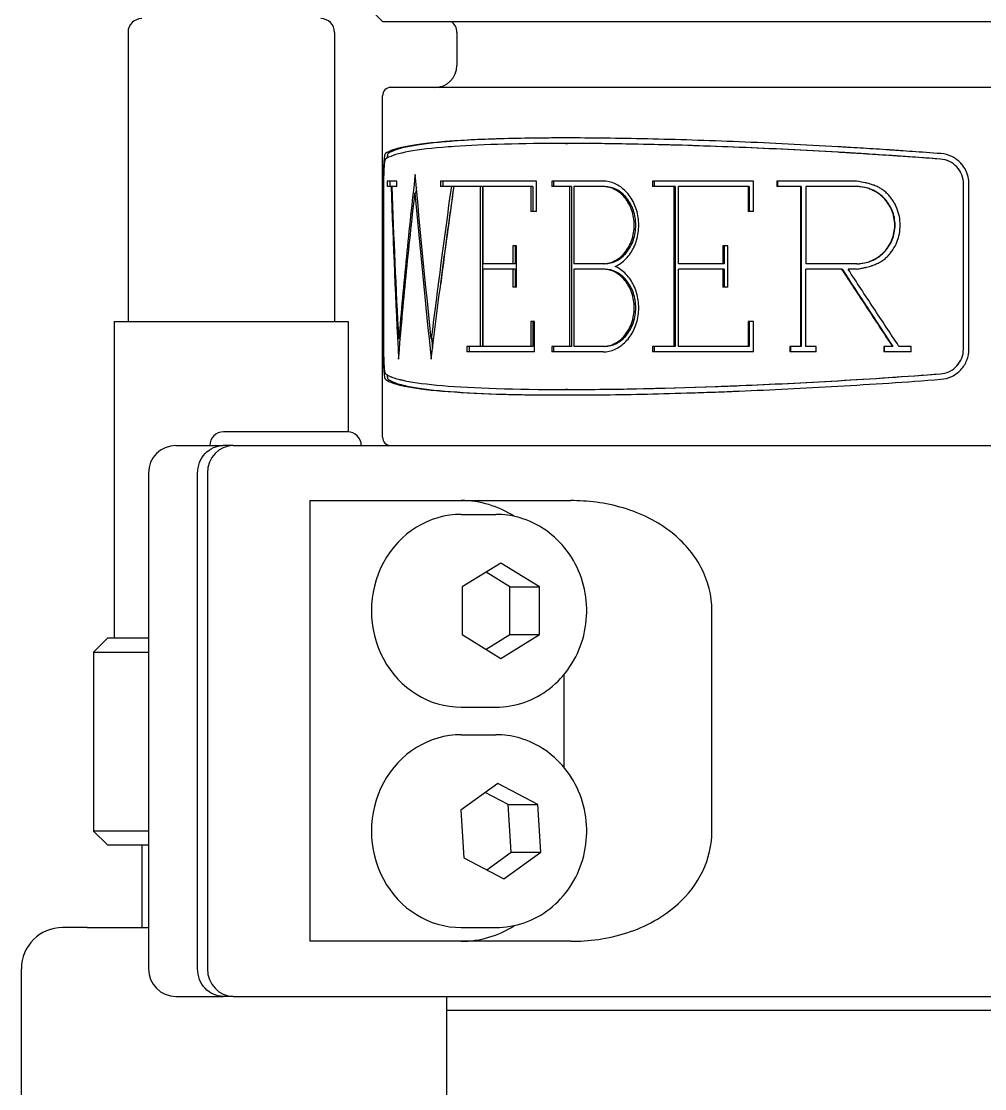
# Model space of a CAD drawing. Header units: millimetres. Extents: x 0 to 7722, y 0 to 5460.
# Drawn here: x 1675.29 to 1710.28, y 2077.95 to 2116.7 of the extents above; entities that cross this region are included whole.
import ezdxf

# ---------------------------------------------------------------- set-up
doc = ezdxf.new("R2010")
doc.units = ezdxf.units.MM
doc.header["$LTSCALE"] = 5
doc.layers.get('0').update_dxf_attribs({"linetype": 'CONTINUOUS'})

msp = doc.modelspace()

# ---------------------------------------------------------------- linework, layer by layer
for p, q in [((1688.408, 2116.701), (1687.908, 2117.201)), ((1688.408, 2116.701), (1730.408, 2116.701)), ((1679.165, 2116.301), (1679.165, 2105.801)), ((1686.665, 2116.301), (1686.665, 2105.801)), ((1691.108, 2116.301), (1691.108, 2115.101)), ((1730.108, 2114.301), (1688.708, 2114.301)), ((1688.408, 2101.601), (1688.408, 2114.001)), ((1695.056, 2112.267), (1695.125, 2112.267)), ((1688.436, 2110.801), (1688.436, 2104.801)), ((1688.448, 2110.801), (1688.448, 2104.801)), ((1688.929, 2110.901), (1688.58, 2110.901)), ((1688.58, 2110.901), (1688.58, 2110.701)), ((1688.679, 2110.901), (1688.679, 2110.701)), ((1688.929, 2110.701), (1688.929, 2110.901)), ((1693.999, 2110.901), (1690.514, 2110.901)), ((1690.514, 2110.901), (1690.514, 2110.701)), ((1690.604, 2110.901), (1690.604, 2110.701)), ((1693.999, 2109.801), (1693.999, 2110.901)), ((1696.421, 2110.901), (1694.553, 2110.901)), ((1694.553, 2110.901), (1694.553, 2110.701)), ((1694.624, 2110.901), (1694.624, 2110.701)), ((1701.878, 2110.901), (1698.218, 2110.901)), ((1698.218, 2110.901), (1698.218, 2110.701)), ((1698.272, 2110.901), (1698.272, 2110.701)), ((1701.878, 2109.801), (1701.878, 2110.901)), ((1705.628, 2110.901), (1702.725, 2110.901)), ((1702.725, 2110.901), (1702.725, 2110.701)), ((1702.757, 2110.901), (1702.757, 2110.701)), ((1709.507, 2104.801), (1709.507, 2110.801)), ((1709.705, 2104.801), (1709.705, 2110.801)), ((1709.707, 2104.801), (1709.707, 2110.801)), ((1688.717, 2110.701), (1688.58, 2110.701)), ((1688.753, 2110.701), (1688.717, 2110.701)), ((1688.929, 2110.701), (1688.753, 2110.701)), ((1689.657, 2110.461), (1689.588, 2110.461)), ((1690.908, 2110.701), (1690.514, 2110.701)), ((1690.996, 2110.701), (1690.908, 2110.701)), ((1691.956, 2110.701), (1691.008, 2110.701)), ((1692.039, 2110.701), (1691.956, 2110.701)), ((1691.956, 2110.701), (1691.956, 2104.901)), ((1692.039, 2110.701), (1692.039, 2104.901)), ((1692.068, 2107.901), (1692.068, 2110.701)), ((1693.797, 2110.701), (1692.068, 2110.701)), ((1693.871, 2110.701), (1693.797, 2110.701)), ((1693.797, 2110.701), (1693.797, 2109.801)), ((1693.871, 2110.701), (1693.871, 2109.801)), ((1695.203, 2110.701), (1694.553, 2110.701)), ((1695.271, 2110.701), (1695.203, 2110.701)), ((1695.203, 2110.701), (1695.203, 2104.901)), ((1695.271, 2110.701), (1695.271, 2104.901)), ((1695.351, 2110.701), (1695.351, 2107.901)), ((1696.421, 2110.701), (1695.351, 2110.701)), ((1696.483, 2110.701), (1696.421, 2110.701)), ((1698.99, 2110.701), (1698.218, 2110.701)), ((1699.04, 2110.701), (1698.99, 2110.701)), ((1698.99, 2110.701), (1698.99, 2104.901)), ((1699.04, 2110.701), (1699.04, 2104.901)), ((1699.164, 2107.901), (1699.164, 2110.701)), ((1701.692, 2110.701), (1699.164, 2110.701)), ((1701.729, 2110.701), (1701.692, 2110.701)), ((1701.692, 2110.701), (1701.692, 2109.801)), ((1701.729, 2110.701), (1701.729, 2109.801)), ((1703.584, 2110.701), (1702.725, 2110.701)), ((1703.612, 2110.701), (1703.584, 2110.701)), ((1703.584, 2110.701), (1703.584, 2104.901)), ((1703.612, 2110.701), (1703.612, 2104.901)), ((1703.777, 2110.701), (1703.777, 2107.901)), ((1705.628, 2110.701), (1703.777, 2110.701)), ((1705.646, 2110.701), (1705.628, 2110.701)), ((1693.999, 2109.801), (1693.797, 2109.801)), ((1701.878, 2109.801), (1701.692, 2109.801)), ((1693.273, 2108.551), (1693.146, 2108.551)), ((1693.146, 2108.551), (1693.146, 2107.901)), ((1693.223, 2108.551), (1693.223, 2107.901)), ((1693.273, 2107.051), (1693.273, 2108.551)), ((1700.954, 2108.551), (1700.771, 2108.551)), ((1700.771, 2108.551), (1700.771, 2107.901)), ((1700.812, 2108.551), (1700.812, 2107.901)), ((1700.954, 2107.051), (1700.954, 2108.551)), ((1693.146, 2107.901), (1692.068, 2107.901)), ((1692.068, 2104.901), (1692.068, 2107.701)), ((1693.146, 2107.701), (1692.068, 2107.701)), ((1693.223, 2107.901), (1693.146, 2107.901)), ((1693.223, 2107.701), (1693.146, 2107.701)), ((1693.146, 2107.701), (1693.146, 2107.051)), ((1693.223, 2107.701), (1693.223, 2107.051)), ((1696.421, 2107.901), (1695.351, 2107.901)), ((1695.351, 2107.701), (1695.351, 2104.901)), ((1696.421, 2107.701), (1695.351, 2107.701)), ((1696.483, 2107.901), (1696.421, 2107.901)), ((1696.483, 2107.701), (1696.421, 2107.701)), ((1700.771, 2107.901), (1699.164, 2107.901)), ((1699.164, 2104.901), (1699.164, 2107.701)), ((1700.771, 2107.701), (1699.164, 2107.701)), ((1700.812, 2107.901), (1700.771, 2107.901)), ((1700.812, 2107.701), (1700.771, 2107.701)), ((1700.771, 2107.701), (1700.771, 2107.051)), ((1700.812, 2107.701), (1700.812, 2107.051)), ((1705.628, 2107.901), (1703.777, 2107.901)), ((1703.777, 2104.901), (1703.777, 2107.701)), ((1705.084, 2107.701), (1703.777, 2107.701)), ((1705.105, 2107.701), (1705.084, 2107.701)), ((1705.628, 2107.701), (1705.32, 2107.701)), ((1705.646, 2107.901), (1705.628, 2107.901)), ((1693.273, 2107.051), (1693.146, 2107.051)), ((1700.954, 2107.051), (1700.771, 2107.051)), ((1678.665, 2105.801), (1687.165, 2105.801)), ((1678.665, 2105.801), (1678.665, 2094.301)), ((1687.165, 2105.801), (1687.165, 2101.8)), ((1693.931, 2105.801), (1693.797, 2105.801)), ((1693.797, 2105.801), (1693.797, 2104.901)), ((1693.871, 2105.801), (1693.871, 2104.901)), ((1693.931, 2104.701), (1693.931, 2105.801)), ((1701.878, 2105.801), (1701.692, 2105.801)), ((1701.692, 2105.801), (1701.692, 2104.901)), ((1701.729, 2105.801), (1701.729, 2104.901)), ((1701.878, 2104.701), (1701.878, 2105.801)), ((1689.054, 2105.168), (1689.003, 2105.168)), ((1690.266, 2105.168), (1690.181, 2105.168)), ((1691.956, 2104.901), (1691.472, 2104.901)), ((1691.472, 2104.901), (1691.472, 2104.701)), ((1691.557, 2104.901), (1691.557, 2104.701)), ((1692.039, 2104.901), (1691.956, 2104.901)), ((1693.797, 2104.901), (1692.068, 2104.901)), ((1693.871, 2104.901), (1693.797, 2104.901)), ((1694.553, 2104.901), (1694.553, 2104.701)), ((1695.203, 2104.901), (1694.553, 2104.901)), ((1694.624, 2104.901), (1694.624, 2104.701)), ((1695.271, 2104.901), (1695.203, 2104.901)), ((1696.421, 2104.901), (1695.351, 2104.901)), ((1696.483, 2104.901), (1696.421, 2104.901)), ((1698.218, 2104.901), (1698.218, 2104.701)), ((1698.99, 2104.901), (1698.218, 2104.901)), ((1698.272, 2104.901), (1698.272, 2104.701)), ((1699.04, 2104.901), (1698.99, 2104.901)), ((1701.692, 2104.901), (1699.164, 2104.901)), ((1701.729, 2104.901), (1701.692, 2104.901)), ((1703.584, 2104.901), (1703.201, 2104.901)), ((1703.201, 2104.901), (1703.201, 2104.701)), ((1703.231, 2104.901), (1703.231, 2104.701)), ((1703.612, 2104.901), (1703.584, 2104.901)), ((1704.163, 2104.901), (1703.777, 2104.901)), ((1704.163, 2104.701), (1704.163, 2104.901)), ((1706.926, 2104.901), (1706.615, 2104.901)), ((1706.615, 2104.901), (1706.615, 2104.701)), ((1706.628, 2104.901), (1706.628, 2104.701)), ((1706.938, 2104.901), (1706.926, 2104.901)), ((1707.609, 2104.901), (1707.165, 2104.901)), ((1707.609, 2104.701), (1707.609, 2104.901)), ((1693.931, 2104.701), (1691.472, 2104.701)), ((1696.421, 2104.701), (1694.553, 2104.701)), ((1701.878, 2104.701), (1698.218, 2104.701)), ((1704.163, 2104.701), (1703.201, 2104.701)), ((1707.609, 2104.701), (1706.615, 2104.701)), ((1695.125, 2103.335), (1695.056, 2103.335)), ((1687.139, 2101.801), (1682.639, 2101.801)), ((1680.908, 2101.301), (1682.627, 2101.301)), ((1682.985, 2101.301), (1682.627, 2101.301)), ((1682.985, 2101.301), (1737.908, 2101.301)), ((1679.908, 2100.301), (1679.908, 2082.301)), ((1681.693, 2082.301), (1681.693, 2100.301)), ((1682.052, 2100.301), (1682.052, 2082.301)), ((1685.768, 2099.301), (1695.242, 2099.301)), ((1685.768, 2099.301), (1685.768, 2083.3)), ((1691.271, 2098.801), (1692.525, 2098.801)), ((1692.705, 2097.033), (1691.304, 2096.167)), ((1694.105, 2096.167), (1692.705, 2097.033)), ((1693.03, 2096.167), (1692.167, 2096.7)), ((1691.304, 2096.167), (1691.304, 2094.435)), ((1693.03, 2096.167), (1694.105, 2096.167)), ((1693.03, 2094.435), (1693.03, 2096.167)), ((1694.105, 2094.435), (1694.105, 2096.167)), ((1700.374, 2087.301), (1700.374, 2095.301)), ((1678.415, 2094.301), (1677.915, 2093.801)), ((1679.908, 2094.301), (1678.415, 2094.301)), ((1691.304, 2094.435), (1692.705, 2093.569)), ((1692.167, 2093.901), (1693.03, 2094.435)), ((1692.705, 2093.569), (1694.105, 2094.435)), ((1693.03, 2094.435), (1694.105, 2094.435)), ((1677.915, 2093.801), (1679.908, 2093.801)), ((1677.915, 2093.801), (1677.915, 2087.301)), ((1695.006, 2089.611), (1695.006, 2092.991)), ((1691.271, 2091.801), (1692.525, 2091.801)), ((1691.271, 2090.801), (1692.525, 2090.801)), ((1692.591, 2089.029), (1691.251, 2088.06)), ((1694.045, 2088.27), (1692.591, 2089.029)), ((1692.97, 2088.27), (1692.14, 2088.703)), ((1692.97, 2088.27), (1694.045, 2088.27)), ((1693.083, 2086.542), (1692.97, 2088.27)), ((1694.158, 2086.542), (1694.045, 2088.27)), ((1691.251, 2088.06), (1691.364, 2086.332)), ((1679.908, 2087.301), (1677.915, 2087.301)), ((1678.415, 2086.801), (1677.915, 2087.301)), ((1678.415, 2086.801), (1679.908, 2086.801)), ((1679.665, 2086.801), (1679.665, 2083.801)), ((1691.364, 2086.332), (1692.818, 2085.573)), ((1692.194, 2085.899), (1693.083, 2086.542)), ((1692.818, 2085.573), (1694.158, 2086.542)), ((1693.083, 2086.542), (1694.158, 2086.542)), ((1677.681, 2083.801), (1676.791, 2083.801)), ((1677.681, 2083.801), (1679.908, 2083.801)), ((1691.271, 2083.801), (1692.525, 2083.801)), ((1695.242, 2083.3), (1685.768, 2083.3)), ((1675.291, 2070.301), (1675.291, 2082.301)), ((1680.908, 2081.301), (1682.627, 2081.301)), ((1682.985, 2081.301), (1682.627, 2081.301)), ((1682.985, 2081.301), (1737.908, 2081.301)), ((1690.747, 2024.801), (1690.747, 2081.301)), ((1690.747, 2080.801), (1728.408, 2080.801))]:
    msp.add_line(p, q)
for centre, radius, start, end in [((1679.665, 2116.301), 0.5, 90, 180), ((1686.165, 2116.301), 0.5, 0, 90), ((1690.608, 2116.301), 0.5, 0, 53.1301), ((1690.308, 2115.101), 0.8, 270, 0), ((1688.708, 2114.001), 0.3, 90, 180), ((1682.639, 2101.301), 0.5, 90, 180), ((1687.139, 2101.301), 0.5, 0, 90), ((1688.708, 2101.601), 0.3, 180, 270), ((1680.908, 2100.301), 1, 90, 180), ((1676.791, 2082.301), 1.5, 90, 180), ((1680.908, 2082.301), 1, 180, 270)]:
    msp.add_arc(centre, radius, start, end)
for centre, major_axis, ratio, start_param, end_param in [((1682.985, 2100.301), (0, -1), 0.933692, 3.141529, 4.712315), ((1691.271, 2095.301), (0, 4), 0.933554, 5.740884, 6.283185), ((1691.271, 2095.301), (0, 3.5), 0.933554, 0, 3.141593), ((1691.271, 2087.301), (0, 3.5), 0.933554, 0, 3.141593), ((1691.271, 2087.301), (0, -4.001), 0.933554, 0, 0.542301), ((1682.985, 2082.301), (0, -1), 0.933692, 4.712463, 6.283249)]:
    msp.add_ellipse(centre, major_axis=major_axis, ratio=ratio, start_param=start_param, end_param=end_param)
for points, knots in [([(1708.675, 2111.698), (1708.113, 2111.74), (1707.621, 2111.775), (1707.199, 2111.804), (1707.129, 2111.809), (1707.06, 2111.814), (1706.994, 2111.819), (1706.961, 2111.821), (1706.928, 2111.823), (1706.896, 2111.825), (1706.88, 2111.826), (1706.864, 2111.827), (1706.848, 2111.828), (1706.84, 2111.829), (1706.832, 2111.829), (1706.824, 2111.83), (1706.816, 2111.83), (1706.811, 2111.831), (1706.801, 2111.831), (1706.485, 2111.852), (1706.173, 2111.873), (1705.863, 2111.892), (1705.709, 2111.901), (1705.555, 2111.911), (1705.402, 2111.92), (1705.326, 2111.925), (1705.25, 2111.929), (1705.174, 2111.934), (1705.098, 2111.938), (1705.023, 2111.943), (1704.947, 2111.947), (1703.72, 2112.018), (1702.518, 2112.077), (1701.358, 2112.125), (1699.037, 2112.22), (1696.891, 2112.267), (1695.056, 2112.267), (1693.45, 2112.267), (1692.084, 2112.231), (1691.021, 2112.158), (1690.87, 2112.148), (1690.723, 2112.136), (1690.585, 2112.125), (1689.479, 2112.031), (1688.769, 2111.888), (1688.515, 2111.698)], [0, 0, 0, 0, 0.046875, 0.046875, 0.046875, 0.054687, 0.054687, 0.054687, 0.058594, 0.058594, 0.058594, 0.060547, 0.060547, 0.060547, 0.061523, 0.061523, 0.061523, 0.0625, 0.0625, 0.0625, 0.09375, 0.09375, 0.09375, 0.109375, 0.109375, 0.109375, 0.117187, 0.117187, 0.117187, 0.125, 0.125, 0.125, 0.25, 0.25, 0.25, 0.5, 0.5, 0.5, 0.71875, 0.71875, 0.71875, 0.75, 0.75, 0.75, 1, 1, 1, 1]), ([(1695.091, 2112.467), (1693.391, 2112.466), (1691.963, 2112.425), (1690.884, 2112.342), (1690.811, 2112.336), (1690.74, 2112.33), (1690.671, 2112.325), (1689.572, 2112.23), (1688.865, 2112.088), (1688.613, 2111.898)], [0.5015554, 0.5015554, 0.5015554, 0.5015554, 0.734375, 0.734375, 0.734375, 0.75, 0.75, 0.75, 1, 1, 1, 1]), ([(1708.69, 2111.898), (1708.315, 2111.926), (1707.971, 2111.951), (1707.502, 2111.984), (1707.353, 2111.994), (1707.142, 2112.009), (1707.074, 2112.014), (1706.974, 2112.02), (1706.941, 2112.023), (1706.893, 2112.026), (1706.877, 2112.027), (1706.853, 2112.028), (1706.845, 2112.029), (1706.834, 2112.03), (1706.83, 2112.03), (1706.822, 2112.031), (1706.819, 2112.031), (1706.498, 2112.052), (1706.185, 2112.072), (1705.721, 2112.101), (1705.567, 2112.111), (1705.337, 2112.124), (1705.261, 2112.129), (1705.147, 2112.136), (1705.109, 2112.138), (1705.033, 2112.142), (1704.996, 2112.144), (1703.73, 2112.218), (1702.526, 2112.277), (1700.203, 2112.372), (1699.085, 2112.408), (1696.971, 2112.455), (1695.975, 2112.467), (1694.138, 2112.467), (1693.297, 2112.455), (1692.172, 2112.419), (1691.82, 2112.405), (1691.328, 2112.378), (1691.17, 2112.368), (1690.942, 2112.353), (1690.868, 2112.347), (1690.759, 2112.339), (1690.723, 2112.336), (1690.652, 2112.33), (1690.616, 2112.328), (1690.296, 2112.3), (1690.036, 2112.273), (1689.804, 2112.242)], [0, 0, 0, 0, 0.03125, 0.03125, 0.046875, 0.046875, 0.0546875, 0.0546875, 0.0585938, 0.0585938, 0.0605469, 0.0605469, 0.0615234, 0.0615234, 0.0620117, 0.0620117, 0.0625, 0.0625, 0.09375, 0.09375, 0.109375, 0.109375, 0.1171875, 0.1171875, 0.1210938, 0.1210938, 0.125, 0.125, 0.25, 0.25, 0.375, 0.375, 0.5, 0.5, 0.625, 0.625, 0.6875, 0.6875, 0.71875, 0.71875, 0.734375, 0.734375, 0.7421875, 0.7421875, 0.75, 0.75, 0.8146984, 0.8146984, 0.8146984, 0.8146984]), ([(1708.678, 2111.698), (1708.305, 2111.726), (1707.963, 2111.751), (1707.652, 2111.773), (1707.419, 2111.79), (1707.204, 2111.805), (1707.006, 2111.819), (1706.973, 2111.821), (1706.94, 2111.823), (1706.908, 2111.825), (1706.892, 2111.826), (1706.876, 2111.827), (1706.86, 2111.828), (1706.852, 2111.829), (1706.845, 2111.829), (1706.837, 2111.83), (1706.833, 2111.83), (1706.829, 2111.83), (1706.825, 2111.831), (1706.821, 2111.831), (1706.818, 2111.831), (1706.813, 2111.831), (1706.263, 2111.868), (1705.723, 2111.902), (1705.194, 2111.934), (1705.156, 2111.936), (1705.118, 2111.938), (1705.081, 2111.94), (1705.043, 2111.943), (1705.006, 2111.945), (1704.968, 2111.947), (1703.747, 2112.018), (1702.551, 2112.077), (1701.396, 2112.125), (1700.241, 2112.172), (1699.13, 2112.208), (1698.079, 2112.231), (1697.028, 2112.255), (1696.038, 2112.267), (1695.125, 2112.267), (1695.125, 2112.267), (1695.125, 2112.267), (1695.125, 2112.267)], [0, 0, 0, 0, 0.03125, 0.03125, 0.03125, 0.0546875, 0.0546875, 0.0546875, 0.0585938, 0.0585938, 0.0585938, 0.0605469, 0.0605469, 0.0605469, 0.0615234, 0.0615234, 0.0615234, 0.0620117, 0.0620117, 0.0620117, 0.0625, 0.0625, 0.0625, 0.1171875, 0.1171875, 0.1171875, 0.1210938, 0.1210938, 0.1210938, 0.125, 0.125, 0.125, 0.25, 0.25, 0.25, 0.375, 0.375, 0.375, 0.5, 0.5, 0.5, 0.5000014, 0.5000014, 0.5000014, 0.5000014]), ([(1688.514, 2111.898), (1688.5, 2111.887), (1688.488, 2111.852), (1688.478, 2111.792), (1688.468, 2111.731), (1688.46, 2111.65), (1688.454, 2111.549), (1688.447, 2111.447), (1688.443, 2111.331), (1688.44, 2111.203), (1688.438, 2111.074), (1688.436, 2110.94), (1688.436, 2110.801)], [0, 0, 0, 0, 0.25, 0.25, 0.25, 0.5, 0.5, 0.5, 0.75, 0.75, 0.75, 1, 1, 1, 1]), ([(1689.804, 2112.242), (1689.587, 2112.213), (1689.395, 2112.182), (1688.88, 2112.076), (1688.64, 2111.993), (1688.514, 2111.898)], [0.8146984, 0.8146984, 0.8146984, 0.8146984, 0.875, 0.875, 1, 1, 1, 1]), ([(1688.613, 2111.898), (1688.601, 2111.889), (1688.589, 2111.861), (1688.574, 2111.773), (1688.572, 2111.754), (1688.569, 2111.734)], [-0.14564956, -0.14564956, -0.14564956, -0.14564956, -0.11512698, -0.11512698, -0.10712679, -0.10712679, -0.10712679, -0.10712679]), ([(1709.707, 2110.801), (1709.706, 2110.941), (1709.681, 2111.073), (1709.631, 2111.203), (1709.58, 2111.332), (1709.508, 2111.447), (1709.413, 2111.549), (1709.319, 2111.65), (1709.209, 2111.732), (1709.085, 2111.792), (1708.96, 2111.852), (1708.829, 2111.887), (1708.69, 2111.898)], [0, 0, 0, 0, 0.25, 0.25, 0.25, 0.5, 0.5, 0.5, 0.75, 0.75, 0.75, 1, 1, 1, 1]), ([(1688.515, 2111.698), (1688.505, 2111.691), (1688.495, 2111.668), (1688.474, 2111.551), (1688.468, 2111.476), (1688.458, 2111.33), (1688.454, 2111.235), (1688.449, 2111.024), (1688.448, 2110.914), (1688.448, 2110.801)], [-0.1177951, -0.1177951, -0.1177951, -0.1177951, -0.0936159, -0.0936159, -0.0679515, -0.0679515, -0.0340279, -0.0340279, 0, 0, 0, 0]), ([(1709.507, 2110.801), (1709.506, 2110.897), (1709.492, 2111.008), (1709.394, 2111.259), (1709.325, 2111.35), (1709.19, 2111.496), (1709.1, 2111.562), (1708.896, 2111.661), (1708.788, 2111.689), (1708.675, 2111.698)], [-0.1178427, -0.1178427, -0.1178427, -0.1178427, -0.0937131, -0.0937131, -0.0679565, -0.0679565, -0.0340281, -0.0340281, 0, 0, 0, 0]), ([(1709.408, 2111.21), (1709.364, 2111.298), (1709.313, 2111.364), (1709.191, 2111.496), (1709.101, 2111.562), (1708.898, 2111.661), (1708.791, 2111.689), (1708.678, 2111.698)], [-0.08765756, -0.08765756, -0.08765756, -0.08765756, -0.06770812, -0.06770812, -0.03388196, -0.03388196, 0, 0, 0, 0]), ([(1709.705, 2110.801), (1709.705, 2110.919), (1709.687, 2111.055), (1709.569, 2111.359), (1709.486, 2111.47), (1709.412, 2111.551), (1709.41, 2111.552), (1709.408, 2111.554)], [-0.14532894, -0.14532894, -0.14532894, -0.14532894, -0.1149531, -0.1149531, -0.08279844, -0.08279844, -0.08206073, -0.08206073, -0.08206073, -0.08206073]), ([(1689.597, 2111.14), (1689.481, 2110.144), (1689.374, 2109.149), (1689.176, 2107.159), (1689.085, 2106.164), (1689.003, 2105.168)], [-0.6331564, -0.6331564, -0.6331564, -0.6331564, -0.3165782, -0.3165782, 0, 0, 0, 0]), ([(1696.863, 2107.801), (1697.006, 2107.867), (1697.134, 2107.959), (1697.25, 2108.081), (1697.367, 2108.202), (1697.464, 2108.345), (1697.541, 2108.507), (1697.618, 2108.67), (1697.669, 2108.844), (1697.696, 2109.029), (1697.722, 2109.214), (1697.722, 2109.399), (1697.694, 2109.584), (1697.667, 2109.768), (1697.614, 2109.942), (1697.536, 2110.104), (1697.458, 2110.266), (1697.361, 2110.408), (1697.243, 2110.528), (1697.126, 2110.648), (1696.996, 2110.741), (1696.855, 2110.805), (1696.714, 2110.869), (1696.569, 2110.901), (1696.421, 2110.901)], [0, 0, 0, 0, 0.125, 0.125, 0.125, 0.25, 0.25, 0.25, 0.375, 0.375, 0.375, 0.5, 0.5, 0.5, 0.625, 0.625, 0.625, 0.75, 0.75, 0.75, 0.875, 0.875, 0.875, 1, 1, 1, 1]), ([(1705.628, 2107.701), (1705.696, 2107.714), (1705.756, 2107.726), (1705.807, 2107.736), (1705.833, 2107.742), (1705.856, 2107.747), (1705.878, 2107.751), (1705.888, 2107.753), (1705.898, 2107.756), (1705.908, 2107.758), (1705.913, 2107.759), (1705.917, 2107.76), (1705.922, 2107.761), (1705.925, 2107.762), (1705.929, 2107.762), (1705.932, 2107.763), (1705.944, 2107.766), (1705.969, 2107.772), (1705.988, 2107.776), (1706.025, 2107.786), (1706.06, 2107.795), (1706.093, 2107.804), (1706.118, 2107.811), (1706.142, 2107.819), (1706.165, 2107.826), (1706.177, 2107.829), (1706.188, 2107.833), (1706.199, 2107.837), (1706.204, 2107.839), (1706.21, 2107.841), (1706.215, 2107.842), (1706.221, 2107.844), (1706.225, 2107.846), (1706.231, 2107.848), (1706.283, 2107.866), (1706.331, 2107.886), (1706.377, 2107.907), (1706.399, 2107.918), (1706.422, 2107.928), (1706.443, 2107.94), (1706.454, 2107.945), (1706.464, 2107.951), (1706.475, 2107.957), (1706.485, 2107.963), (1706.495, 2107.968), (1706.505, 2107.975), (1706.548, 2108.001), (1706.59, 2108.029), (1706.63, 2108.06), (1706.65, 2108.076), (1706.669, 2108.092), (1706.689, 2108.109), (1706.708, 2108.126), (1706.727, 2108.145), (1706.745, 2108.163), (1706.782, 2108.199), (1706.816, 2108.237), (1706.849, 2108.277), (1706.882, 2108.318), (1706.914, 2108.362), (1706.943, 2108.406), (1707, 2108.494), (1707.05, 2108.589), (1707.09, 2108.687), (1707.17, 2108.885), (1707.21, 2109.09), (1707.21, 2109.302), (1707.21, 2109.514), (1707.17, 2109.718), (1707.089, 2109.915), (1707.069, 2109.964), (1707.047, 2110.013), (1707.022, 2110.059), (1706.997, 2110.106), (1706.971, 2110.151), (1706.941, 2110.196), (1706.912, 2110.241), (1706.881, 2110.284), (1706.848, 2110.325), (1706.831, 2110.345), (1706.814, 2110.365), (1706.797, 2110.384), (1706.78, 2110.404), (1706.763, 2110.422), (1706.744, 2110.441), (1706.706, 2110.478), (1706.668, 2110.513), (1706.628, 2110.544), (1706.608, 2110.56), (1706.587, 2110.576), (1706.567, 2110.59), (1706.556, 2110.597), (1706.546, 2110.604), (1706.536, 2110.611), (1706.525, 2110.618), (1706.514, 2110.625), (1706.504, 2110.631), (1706.464, 2110.656), (1706.421, 2110.679), (1706.375, 2110.7), (1706.352, 2110.711), (1706.329, 2110.721), (1706.305, 2110.731), (1706.293, 2110.736), (1706.281, 2110.74), (1706.268, 2110.745), (1706.262, 2110.747), (1706.256, 2110.75), (1706.249, 2110.752), (1706.246, 2110.753), (1706.243, 2110.754), (1706.24, 2110.756), (1706.237, 2110.757), (1706.233, 2110.758), (1706.23, 2110.759), (1706.188, 2110.774), (1706.142, 2110.788), (1706.093, 2110.802), (1706.068, 2110.809), (1706.042, 2110.816), (1706.016, 2110.822), (1706.003, 2110.825), (1705.989, 2110.829), (1705.976, 2110.832), (1705.969, 2110.833), (1705.962, 2110.835), (1705.955, 2110.837), (1705.952, 2110.837), (1705.948, 2110.838), (1705.945, 2110.839), (1705.943, 2110.839), (1705.941, 2110.84), (1705.94, 2110.84), (1705.938, 2110.84), (1705.935, 2110.841), (1705.934, 2110.841), (1705.867, 2110.856), (1705.765, 2110.876), (1705.628, 2110.901)], [0, 0, 0, 0, 0.03125, 0.03125, 0.03125, 0.046875, 0.046875, 0.046875, 0.054688, 0.054688, 0.054688, 0.058594, 0.058594, 0.058594, 0.061523, 0.061523, 0.061523, 0.072528, 0.072528, 0.072528, 0.09375, 0.09375, 0.09375, 0.109375, 0.109375, 0.109375, 0.117188, 0.117188, 0.117188, 0.121094, 0.121094, 0.121094, 0.125, 0.125, 0.125, 0.15625, 0.15625, 0.15625, 0.171875, 0.171875, 0.171875, 0.179688, 0.179688, 0.179688, 0.1875, 0.1875, 0.1875, 0.21875, 0.21875, 0.21875, 0.234375, 0.234375, 0.234375, 0.25, 0.25, 0.25, 0.28125, 0.28125, 0.28125, 0.3125, 0.3125, 0.3125, 0.375, 0.375, 0.375, 0.5, 0.5, 0.5, 0.625, 0.625, 0.625, 0.65625, 0.65625, 0.65625, 0.6875, 0.6875, 0.6875, 0.71875, 0.71875, 0.71875, 0.734375, 0.734375, 0.734375, 0.75, 0.75, 0.75, 0.78125, 0.78125, 0.78125, 0.796875, 0.796875, 0.796875, 0.804688, 0.804688, 0.804688, 0.8125, 0.8125, 0.8125, 0.84375, 0.84375, 0.84375, 0.859375, 0.859375, 0.859375, 0.867188, 0.867188, 0.867188, 0.871094, 0.871094, 0.871094, 0.873047, 0.873047, 0.873047, 0.875, 0.875, 0.875, 0.90625, 0.90625, 0.90625, 0.921875, 0.921875, 0.921875, 0.929688, 0.929688, 0.929688, 0.933594, 0.933594, 0.933594, 0.935547, 0.935547, 0.935547, 0.936523, 0.936523, 0.936523, 0.9375, 0.9375, 0.9375, 1, 1, 1, 1]), ([(1688.992, 2104.433), (1689.074, 2105.439), (1689.165, 2106.443), (1689.364, 2108.452), (1689.472, 2109.456), (1689.588, 2110.461)], [-0.6390793, -0.6390793, -0.6390793, -0.6390793, -0.3195397, -0.3195397, 0, 0, 0, 0]), ([(1690.177, 2104.434), (1690.303, 2105.479), (1690.435, 2106.523), (1690.712, 2108.612), (1690.857, 2109.656), (1691.008, 2110.701)], [-0.6546357, -0.6546357, -0.6546357, -0.6546357, -0.3273178, -0.3273178, 0, 0, 0, 0]), ([(1696.421, 2107.901), (1696.531, 2107.901), (1696.639, 2107.921), (1696.828, 2107.994), (1696.935, 2108.047), (1697.166, 2108.24), (1697.271, 2108.37), (1697.396, 2108.596), (1697.432, 2108.678), (1697.49, 2108.848), (1697.512, 2108.934), (1697.542, 2109.114), (1697.55, 2109.206), (1697.55, 2109.394), (1697.542, 2109.486), (1697.512, 2109.666), (1697.491, 2109.752), (1697.433, 2109.921), (1697.397, 2110.003), (1697.273, 2110.23), (1697.167, 2110.36), (1696.93, 2110.559), (1696.821, 2110.611), (1696.64, 2110.681), (1696.531, 2110.701), (1696.421, 2110.701)], [-0.2863542, -0.2863542, -0.2863542, -0.2863542, -0.2509548, -0.2509548, -0.2234241, -0.2234241, -0.1936255, -0.1936255, -0.1781104, -0.1781104, -0.1630988, -0.1630988, -0.1475172, -0.1475172, -0.1318854, -0.1318854, -0.1168413, -0.1168413, -0.1012165, -0.1012165, -0.0712505, -0.0712505, -0.0419561, -0.0419561, 0, 0, 0, 0]), ([(1696.483, 2107.901), (1696.63, 2107.901), (1696.77, 2107.936), (1697.043, 2108.078), (1697.165, 2108.18), (1697.378, 2108.442), (1697.461, 2108.594), (1697.577, 2108.936), (1697.606, 2109.115), (1697.606, 2109.486), (1697.577, 2109.665), (1697.461, 2110.008), (1697.378, 2110.159), (1697.165, 2110.422), (1697.043, 2110.524), (1696.77, 2110.665), (1696.629, 2110.7), (1696.483, 2110.701)], [0, 0, 0, 0, 0.125, 0.125, 0.25, 0.25, 0.375, 0.375, 0.5, 0.5, 0.625, 0.625, 0.75, 0.75, 0.875, 0.875, 1, 1, 1, 1]), ([(1705.628, 2107.901), (1705.765, 2107.901), (1705.899, 2107.921), (1706.133, 2107.994), (1706.264, 2108.047), (1706.547, 2108.24), (1706.676, 2108.37), (1706.827, 2108.596), (1706.87, 2108.678), (1706.94, 2108.848), (1706.967, 2108.934), (1707.003, 2109.114), (1707.012, 2109.206), (1707.012, 2109.394), (1707.003, 2109.486), (1706.967, 2109.666), (1706.941, 2109.752), (1706.872, 2109.921), (1706.828, 2110.003), (1706.677, 2110.23), (1706.549, 2110.36), (1706.258, 2110.559), (1706.124, 2110.611), (1705.9, 2110.681), (1705.765, 2110.701), (1705.628, 2110.701)], [-0.2863542, -0.2863542, -0.2863542, -0.2863542, -0.2509548, -0.2509548, -0.2234241, -0.2234241, -0.1936255, -0.1936255, -0.1781104, -0.1781104, -0.1630988, -0.1630988, -0.1475172, -0.1475172, -0.1318854, -0.1318854, -0.1168413, -0.1168413, -0.1012165, -0.1012165, -0.0712505, -0.0712505, -0.0419561, -0.0419561, 0, 0, 0, 0]), ([(1705.646, 2107.901), (1705.829, 2107.901), (1706.003, 2107.936), (1706.34, 2108.078), (1706.489, 2108.18), (1706.748, 2108.442), (1706.848, 2108.594), (1706.988, 2108.936), (1707.023, 2109.115), (1707.024, 2109.486), (1706.988, 2109.665), (1706.848, 2110.008), (1706.748, 2110.159), (1706.489, 2110.422), (1706.339, 2110.524), (1706.003, 2110.665), (1705.828, 2110.7), (1705.646, 2110.701)], [0, 0, 0, 0, 0.125, 0.125, 0.25, 0.25, 0.375, 0.375, 0.5, 0.5, 0.625, 0.625, 0.75, 0.75, 0.875, 0.875, 1, 1, 1, 1]), ([(1696.421, 2104.701), (1696.57, 2104.701), (1696.713, 2104.733), (1696.855, 2104.797), (1696.996, 2104.861), (1697.126, 2104.953), (1697.243, 2105.074), (1697.361, 2105.194), (1697.458, 2105.335), (1697.536, 2105.498), (1697.614, 2105.66), (1697.667, 2105.833), (1697.694, 2106.018), (1697.722, 2106.203), (1697.722, 2106.388), (1697.696, 2106.572), (1697.669, 2106.757), (1697.618, 2106.931), (1697.541, 2107.094), (1697.464, 2107.257), (1697.367, 2107.4), (1697.25, 2107.521), (1697.134, 2107.642), (1697.005, 2107.735), (1696.863, 2107.801)], [0, 0, 0, 0, 0.125, 0.125, 0.125, 0.25, 0.25, 0.25, 0.375, 0.375, 0.375, 0.5, 0.5, 0.5, 0.625, 0.625, 0.625, 0.75, 0.75, 0.75, 0.875, 0.875, 0.875, 1, 1, 1, 1]), ([(1696.421, 2104.901), (1696.531, 2104.901), (1696.639, 2104.921), (1696.828, 2104.994), (1696.935, 2105.047), (1697.166, 2105.24), (1697.271, 2105.37), (1697.396, 2105.596), (1697.432, 2105.678), (1697.49, 2105.848), (1697.512, 2105.934), (1697.542, 2106.114), (1697.55, 2106.206), (1697.55, 2106.394), (1697.542, 2106.486), (1697.512, 2106.666), (1697.491, 2106.752), (1697.433, 2106.921), (1697.397, 2107.003), (1697.273, 2107.23), (1697.167, 2107.36), (1696.93, 2107.559), (1696.821, 2107.611), (1696.64, 2107.681), (1696.531, 2107.701), (1696.421, 2107.701)], [-0.2863542, -0.2863542, -0.2863542, -0.2863542, -0.2509548, -0.2509548, -0.2234241, -0.2234241, -0.1936255, -0.1936255, -0.1781104, -0.1781104, -0.1630988, -0.1630988, -0.1475172, -0.1475172, -0.1318854, -0.1318854, -0.1168413, -0.1168413, -0.1012165, -0.1012165, -0.0712505, -0.0712505, -0.0419561, -0.0419561, 0, 0, 0, 0]), ([(1696.483, 2104.901), (1696.63, 2104.901), (1696.77, 2104.936), (1697.043, 2105.078), (1697.165, 2105.18), (1697.378, 2105.442), (1697.461, 2105.594), (1697.577, 2105.936), (1697.606, 2106.115), (1697.606, 2106.486), (1697.577, 2106.665), (1697.461, 2107.008), (1697.378, 2107.159), (1697.165, 2107.422), (1697.043, 2107.524), (1696.77, 2107.665), (1696.629, 2107.7), (1696.483, 2107.701)], [0, 0, 0, 0, 0.125, 0.125, 0.25, 0.25, 0.375, 0.375, 0.5, 0.5, 0.625, 0.625, 0.75, 0.75, 0.875, 0.875, 1, 1, 1, 1]), ([(1705.084, 2107.701), (1705.389, 2107.234), (1705.695, 2106.767), (1706.309, 2105.834), (1706.617, 2105.368), (1706.926, 2104.901)], [-0.3366974, -0.3366974, -0.3366974, -0.3366974, -0.1683487, -0.1683487, 0, 0, 0, 0]), ([(1707.165, 2104.901), (1706.855, 2105.368), (1706.547, 2105.834), (1705.932, 2106.767), (1705.625, 2107.234), (1705.32, 2107.701)], [-0.3366974, -0.3366974, -0.3366974, -0.3366974, -0.1683487, -0.1683487, 0, 0, 0, 0]), ([(1688.436, 2104.801), (1688.436, 2104.66), (1688.438, 2104.528), (1688.44, 2104.399), (1688.443, 2104.27), (1688.447, 2104.155), (1688.454, 2104.053), (1688.46, 2103.951), (1688.468, 2103.87), (1688.478, 2103.81), (1688.488, 2103.75), (1688.5, 2103.715), (1688.514, 2103.704)], [0, 0, 0, 0, 0.25, 0.25, 0.25, 0.5, 0.5, 0.5, 0.75, 0.75, 0.75, 1, 1, 1, 1]), ([(1688.448, 2104.801), (1688.448, 2104.705), (1688.449, 2104.593), (1688.455, 2104.343), (1688.459, 2104.252), (1688.469, 2104.106), (1688.476, 2104.039), (1688.494, 2103.941), (1688.504, 2103.912), (1688.515, 2103.903)], [-0.1178427, -0.1178427, -0.1178427, -0.1178427, -0.0937131, -0.0937131, -0.0679565, -0.0679565, -0.0340281, -0.0340281, 0, 0, 0, 0]), ([(1708.675, 2103.903), (1708.77, 2103.911), (1708.88, 2103.933), (1709.123, 2104.051), (1709.209, 2104.126), (1709.344, 2104.272), (1709.403, 2104.367), (1709.486, 2104.578), (1709.507, 2104.687), (1709.507, 2104.801)], [-0.1177951, -0.1177951, -0.1177951, -0.1177951, -0.0936159, -0.0936159, -0.0679515, -0.0679515, -0.0340279, -0.0340279, 0, 0, 0, 0]), ([(1708.69, 2103.704), (1708.83, 2103.715), (1708.96, 2103.75), (1709.085, 2103.81), (1709.209, 2103.87), (1709.319, 2103.951), (1709.413, 2104.053), (1709.508, 2104.155), (1709.58, 2104.271), (1709.631, 2104.399), (1709.681, 2104.528), (1709.707, 2104.662), (1709.707, 2104.801)], [0, 0, 0, 0, 0.25, 0.25, 0.25, 0.5, 0.5, 0.5, 0.75, 0.75, 0.75, 1, 1, 1, 1]), ([(1709.408, 2104.047), (1709.41, 2104.049), (1709.412, 2104.051), (1709.507, 2104.154), (1709.58, 2104.27), (1709.68, 2104.528), (1709.705, 2104.662), (1709.705, 2104.801)], [-0.08375865, -0.08375865, -0.08375865, -0.08375865, -0.08302606, -0.08302606, -0.0415817, -0.0415817, 0, 0, 0, 0]), ([(1708.678, 2103.903), (1708.773, 2103.911), (1708.882, 2103.933), (1709.125, 2104.051), (1709.21, 2104.126), (1709.324, 2104.25), (1709.371, 2104.318), (1709.408, 2104.391)], [-0.11762257, -0.11762257, -0.11762257, -0.11762257, -0.09349332, -0.09349332, -0.06789302, -0.06789302, -0.04290899, -0.04290899, -0.04290899, -0.04290899]), ([(1688.515, 2103.903), (1688.572, 2103.862), (1688.643, 2103.826), (1688.716, 2103.797), (1688.728, 2103.792), (1688.74, 2103.788), (1688.752, 2103.783), (1688.758, 2103.781), (1688.764, 2103.779), (1688.77, 2103.776), (1688.773, 2103.775), (1688.776, 2103.774), (1688.779, 2103.773), (1688.78, 2103.773), (1688.782, 2103.772), (1688.783, 2103.772), (1688.785, 2103.771), (1688.786, 2103.771), (1688.788, 2103.77), (1688.848, 2103.749), (1688.915, 2103.729), (1688.988, 2103.71), (1689.025, 2103.7), (1689.063, 2103.691), (1689.102, 2103.682), (1689.122, 2103.677), (1689.143, 2103.672), (1689.163, 2103.668), (1689.184, 2103.663), (1689.204, 2103.659), (1689.226, 2103.655), (1689.573, 2103.584), (1690.028, 2103.524), (1690.585, 2103.477), (1691.699, 2103.382), (1693.221, 2103.335), (1695.056, 2103.335), (1696.662, 2103.335), (1698.505, 2103.371), (1700.496, 2103.444), (1700.78, 2103.454), (1701.07, 2103.465), (1701.358, 2103.477), (1703.662, 2103.571), (1706.152, 2103.713), (1708.675, 2103.903)], [0, 0, 0, 0, 0.046875, 0.046875, 0.046875, 0.054687, 0.054687, 0.054687, 0.058594, 0.058594, 0.058594, 0.060547, 0.060547, 0.060547, 0.061523, 0.061523, 0.061523, 0.0625, 0.0625, 0.0625, 0.09375, 0.09375, 0.09375, 0.109375, 0.109375, 0.109375, 0.117187, 0.117187, 0.117187, 0.125, 0.125, 0.125, 0.25, 0.25, 0.25, 0.5, 0.5, 0.5, 0.71875, 0.71875, 0.71875, 0.75, 0.75, 0.75, 1, 1, 1, 1]), ([(1688.569, 2103.868), (1688.572, 2103.847), (1688.574, 2103.827), (1688.588, 2103.75), (1688.599, 2103.715), (1688.613, 2103.704)], [-0.05346757, -0.05346757, -0.05346757, -0.05346757, -0.04141605, -0.04141605, 0, 0, 0, 0]), ([(1695.125, 2103.335), (1696.837, 2103.335), (1698.821, 2103.376), (1700.965, 2103.46), (1701.108, 2103.465), (1701.253, 2103.471), (1701.396, 2103.477), (1702.542, 2103.524), (1703.735, 2103.583), (1704.955, 2103.654), (1706.175, 2103.725), (1707.423, 2103.808), (1708.678, 2103.903)], [0.5000014, 0.5000014, 0.5000014, 0.5000014, 0.734375, 0.734375, 0.734375, 0.75, 0.75, 0.75, 0.875, 0.875, 0.875, 1, 1, 1, 1]), ([(1688.514, 2103.704), (1688.551, 2103.676), (1688.595, 2103.651), (1688.665, 2103.618), (1688.689, 2103.607), (1688.725, 2103.593), (1688.737, 2103.588), (1688.755, 2103.581), (1688.761, 2103.579), (1688.77, 2103.576), (1688.773, 2103.575), (1688.778, 2103.573), (1688.779, 2103.573), (1688.782, 2103.572), (1688.782, 2103.572), (1688.784, 2103.571), (1688.784, 2103.571), (1688.845, 2103.55), (1688.912, 2103.529), (1689.022, 2103.5), (1689.06, 2103.491), (1689.119, 2103.477), (1689.14, 2103.473), (1689.17, 2103.466), (1689.181, 2103.464), (1689.202, 2103.459), (1689.212, 2103.457), (1689.391, 2103.42), (1689.585, 2103.389), (1689.804, 2103.36)], [0, 0, 0, 0, 0.03125, 0.03125, 0.046875, 0.046875, 0.0546875, 0.0546875, 0.0585938, 0.0585938, 0.0605469, 0.0605469, 0.0615234, 0.0615234, 0.0620117, 0.0620117, 0.0625, 0.0625, 0.09375, 0.09375, 0.109375, 0.109375, 0.1171875, 0.1171875, 0.1210938, 0.1210938, 0.125, 0.125, 0.1856878, 0.1856878, 0.1856878, 0.1856878]), ([(1688.613, 2103.704), (1688.669, 2103.662), (1688.74, 2103.627), (1688.812, 2103.598), (1688.824, 2103.593), (1688.836, 2103.588), (1688.848, 2103.584), (1688.854, 2103.581), (1688.86, 2103.579), (1688.866, 2103.577), (1688.869, 2103.576), (1688.872, 2103.575), (1688.875, 2103.574), (1688.876, 2103.573), (1688.878, 2103.573), (1688.879, 2103.572), (1688.881, 2103.572), (1688.882, 2103.571), (1688.883, 2103.571), (1688.943, 2103.55), (1689.01, 2103.529), (1689.082, 2103.51), (1689.119, 2103.5), (1689.157, 2103.491), (1689.196, 2103.482), (1689.216, 2103.477), (1689.236, 2103.473), (1689.257, 2103.468), (1689.277, 2103.464), (1689.298, 2103.459), (1689.319, 2103.455), (1689.664, 2103.384), (1690.117, 2103.324), (1690.671, 2103.277), (1691.773, 2103.183), (1693.278, 2103.135), (1695.091, 2103.135)], [0, 0, 0, 0, 0.046875, 0.046875, 0.046875, 0.0546875, 0.0546875, 0.0546875, 0.0585938, 0.0585938, 0.0585938, 0.0605469, 0.0605469, 0.0605469, 0.0615234, 0.0615234, 0.0615234, 0.0625, 0.0625, 0.0625, 0.09375, 0.09375, 0.09375, 0.109375, 0.109375, 0.109375, 0.1171875, 0.1171875, 0.1171875, 0.125, 0.125, 0.125, 0.25, 0.25, 0.25, 0.4984479, 0.4984479, 0.4984479, 0.4984479]), ([(1689.804, 2103.36), (1690.035, 2103.329), (1690.295, 2103.301), (1691.139, 2103.23), (1691.797, 2103.194), (1693.297, 2103.147), (1694.138, 2103.135), (1695.975, 2103.135), (1696.971, 2103.147), (1698.556, 2103.182), (1699.1, 2103.197), (1699.935, 2103.224), (1700.217, 2103.233), (1700.644, 2103.249), (1700.787, 2103.254), (1701.003, 2103.263), (1701.075, 2103.265), (1701.22, 2103.271), (1701.293, 2103.274), (1702.516, 2103.324), (1703.715, 2103.383), (1706.17, 2103.526), (1707.426, 2103.609), (1708.69, 2103.704)], [0.1856878, 0.1856878, 0.1856878, 0.1856878, 0.25, 0.25, 0.375, 0.375, 0.5, 0.5, 0.625, 0.625, 0.6875, 0.6875, 0.71875, 0.71875, 0.734375, 0.734375, 0.7421875, 0.7421875, 0.75, 0.75, 0.875, 0.875, 1, 1, 1, 1]), ([(1681.693, 2100.301), (1681.693, 2100.424), (1681.72, 2100.569), (1681.808, 2100.797), (1681.885, 2100.921), (1682.048, 2101.095), (1682.163, 2101.177), (1682.376, 2101.272), (1682.512, 2101.301), (1682.627, 2101.301)], [-0.5924307, -0.5924307, -0.5924307, -0.5924307, -0.5554083, -0.5554083, -0.5183833, -0.5183833, -0.4813548, -0.4813548, -0.4443233, -0.4443233, -0.4443233, -0.4443233]), ([(1700.374, 2095.301), (1700.374, 2095.84), (1700.233, 2096.397), (1699.709, 2097.381), (1699.328, 2097.807), (1698.412, 2098.538), (1697.792, 2098.843), (1696.506, 2099.225), (1695.841, 2099.301), (1695.242, 2099.301)], [-1.5843134, -1.5843134, -1.5843134, -1.5843134, -1.4225247, -1.4225247, -1.2607361, -1.2607361, -1.05587, -1.05587, -0.851004, -0.851004, -0.851004, -0.851004]), ([(1692.525, 2091.801), (1692.874, 2091.801), (1693.223, 2091.86), (1693.887, 2092.091), (1694.201, 2092.262), (1694.764, 2092.702), (1695.013, 2092.97), (1695.42, 2093.577), (1695.577, 2093.917), (1695.785, 2094.632), (1695.834, 2095.009), (1695.817, 2095.759), (1695.751, 2096.134), (1695.51, 2096.841), (1695.336, 2097.174), (1694.897, 2097.764), (1694.632, 2098.021), (1694.042, 2098.432), (1693.716, 2098.587), (1693.098, 2098.761), (1692.812, 2098.801), (1692.525, 2098.801)], [3.141593, 3.141593, 3.141593, 3.141593, 3.455464, 3.455464, 3.770766, 3.770766, 4.089458, 4.089458, 4.411678, 4.411678, 4.736246, 4.736246, 5.061533, 5.061533, 5.38585, 5.38585, 5.70757, 5.70757, 6.025628, 6.025628, 6.283185, 6.283185, 6.283185, 6.283185]), ([(1692.525, 2083.801), (1692.874, 2083.801), (1693.223, 2083.86), (1693.887, 2084.091), (1694.201, 2084.262), (1694.764, 2084.702), (1695.013, 2084.97), (1695.42, 2085.577), (1695.577, 2085.917), (1695.785, 2086.632), (1695.834, 2087.009), (1695.817, 2087.759), (1695.751, 2088.134), (1695.51, 2088.841), (1695.336, 2089.174), (1694.897, 2089.764), (1694.632, 2090.021), (1694.042, 2090.432), (1693.716, 2090.587), (1693.098, 2090.761), (1692.812, 2090.801), (1692.525, 2090.801)], [3.141593, 3.141593, 3.141593, 3.141593, 3.455464, 3.455464, 3.770766, 3.770766, 4.089458, 4.089458, 4.411678, 4.411678, 4.736246, 4.736246, 5.061533, 5.061533, 5.38585, 5.38585, 5.70757, 5.70757, 6.025628, 6.025628, 6.283185, 6.283185, 6.283185, 6.283185]), ([(1695.242, 2083.3), (1695.885, 2083.3), (1696.599, 2083.389), (1697.967, 2083.829), (1698.62, 2084.183), (1699.492, 2084.976), (1699.816, 2085.383), (1700.258, 2086.301), (1700.374, 2086.812), (1700.374, 2087.301)], [-2.3175597, -2.3175597, -2.3175597, -2.3175597, -2.0975482, -2.0975482, -1.8775367, -1.8775367, -1.730925, -1.730925, -1.5843134, -1.5843134, -1.5843134, -1.5843134]), ([(1682.627, 2081.301), (1682.512, 2081.301), (1682.376, 2081.33), (1682.163, 2081.424), (1682.048, 2081.506), (1681.885, 2081.681), (1681.808, 2081.804), (1681.72, 2082.032), (1681.693, 2082.177), (1681.693, 2082.301)], [-0.1481073, -0.1481073, -0.1481073, -0.1481073, -0.1110758, -0.1110758, -0.0740474, -0.0740474, -0.0370223, -0.0370223, 0, 0, 0, 0])]:
    msp.add_open_spline(points, degree=3, knots=knots)
for points in [[(1690.181, 2105.168), (1689.968, 2107.159), (1689.773, 2109.15), (1689.597, 2111.14)], [(1688.717, 2110.701), (1688.794, 2108.612), (1688.886, 2106.522), (1688.992, 2104.433)], [(1689.003, 2105.168), (1688.908, 2107.012), (1688.825, 2108.857), (1688.753, 2110.701)], [(1689.588, 2110.461), (1689.765, 2108.452), (1689.961, 2106.443), (1690.177, 2104.434)], [(1689.638, 2110.677), (1689.63, 2110.605), (1689.622, 2110.533), (1689.614, 2110.461)], [(1690.908, 2110.701), (1690.646, 2108.856), (1690.404, 2107.012), (1690.181, 2105.168)], [(1690.996, 2110.701), (1690.83, 2109.527), (1690.672, 2108.353), (1690.522, 2107.18)], [(1705.105, 2107.701), (1705.711, 2106.767), (1706.323, 2105.834), (1706.938, 2104.901)], [(1689.053, 2105.168), (1689.053, 2105.166), (1689.053, 2105.163), (1689.053, 2105.16)], [(1690.191, 2105.168), (1690.202, 2105.057), (1690.214, 2104.947), (1690.226, 2104.837)]]:
    msp.add_open_spline(points, degree=3)

doc.saveas('drawing.dxf')
